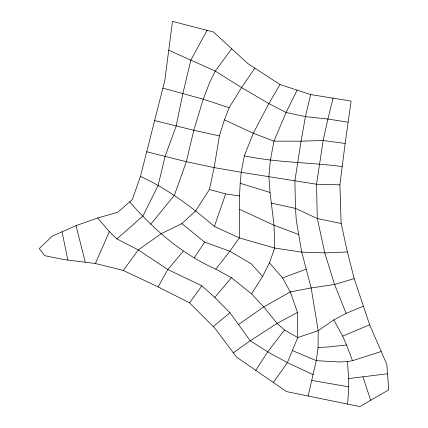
<?xml version="1.0" encoding="UTF-8"?>
<svg xmlns="http://www.w3.org/2000/svg" width="428" height="428" viewBox="0 0 428 428"><rect width="100%" height="100%" fill="white"/><g stroke="black" fill="none" stroke-linecap="round" stroke-linejoin="round"><path stroke-width="0.64" d="M129.641 201.775C153.615 229.569 181.986 254.088 215.76 269.132L229.847 251.225L239.386 237.92L239.712 226.235L239.541 195.944L240.204 183.286L241.21 172.291L244.313 155.835L253.28 133.269L268.88 103.608L279.992 84.525L310.632 94.556L351.115 101.11L345.161 143.476L339.885 184.832L341.153 223.486L347.392 251.98L354.186 278.612L369.637 324.82L386.821 364.362L388.726 389.833L359.873 406.6L286.535 391.604L236.582 357.118L214.867 328.153L189.534 302.821L158.087 286.91L123.291 270.453L95.407 263.482L64.104 259.614L44.822 255.698L39.274 248.556L52.387 236.085L76.034 225.609L97.67 217.975L117.7 212.32L132.295 199.576L140.443 176.427L164.796 80.55L172.495 21.4L213.411 31.961L247.71 63.478L279.992 84.525M308.181 395.921L316.255 360.649L318.058 347.429L318.202 330.689L311.161 287.953L301.729 252.124L296.337 220.597L295.459 208.377L294.897 180.776L301.061 141.181L305.442 116.609L310.632 94.556M347.648 404.032L348.745 386.826L348.686 378.577L347.418 361.569L352.485 360.708L381.23 351.484M254.869 68.089L241.569 87.579L229.135 107.717L224.406 119.84L219.377 135.922L214.155 167.594L209.41 189.54L195.601 210.929L181.863 223.609L160.955 233.811L138.292 249.963L123.291 270.453M333.107 98.066L327.891 119.038L323.156 140.507L316.533 184.238L317.287 218.515L324.788 252.884L334.562 284.497L346.124 313.387L333.797 319.93L318.202 330.689L297.733 337.548L284.524 330.004L277.103 323.408L263.744 306.897L251.546 293.854L231.42 277.708L215.76 269.132M347.392 251.98L324.788 252.884L301.729 252.124L274.696 248.079L239.386 237.92L214.401 226.471L225.658 193.889L239.541 195.944M251.546 293.854L262.546 276.504L269.453 262.894L274.696 248.079L274.022 225.278L270.041 192.461L268.875 176.604L270.368 160.286L273.952 141.144L286.129 112.478L297.112 90.057M273.332 382.509L287.413 362.644L297.733 337.548L297.476 312.408L290.307 291.901L282.507 277.916L269.453 262.894M95.407 263.482L109.327 231.634L97.67 217.975M207.163 30.19L190.829 60.139L182.906 93.336L176.149 126.009L165.058 156.536L158.109 185.479L142.899 216.103L116.844 238.888L109.327 231.634M158.087 286.91L167.803 269.506L183.296 251.145M255.73 370.359L267.709 351.859L284.524 330.004M194.264 257.865L204.611 242.104L229.847 251.225L251.354 263.905L262.546 276.504M189.534 302.821L201.904 285.851L214.77 297.401L229.932 312.718L250.225 340.747L267.709 351.859L287.413 362.644L313.194 374.714M231.709 48.722L215.273 71.107L209.806 82.101L203.236 99.168L193.788 130.273L186.341 161.714L174.389 195.275L150.742 224.186M214.77 297.401L231.42 277.708M213.283 326.601L229.932 312.718M233.287 352.774L250.225 340.747L277.103 323.408L297.476 312.408M238.685 324.392L263.744 306.897L290.307 291.901L311.161 287.953L334.562 284.497L354.186 278.612M346.124 313.387L363.222 306.202M333.797 319.93L342.662 336.108L369.637 324.82M282.507 277.916L305.977 269.207M348.686 378.577L387.527 373.756M352.485 360.708L346.584 345.016L327.891 347.012L318.058 347.429M347.418 361.569L339.003 361.981L316.255 360.649L292.64 350.628M339.885 184.832L316.533 184.238L241.21 172.291L214.155 167.594L186.341 161.714L146.686 151.763M342.197 166.551C309.621 162.319 276.536 162.645 244.313 155.835M345.161 143.476L323.156 140.507L301.061 141.181L273.952 141.144L253.28 133.269L224.406 119.84M348.141 122.189L327.891 119.038L305.442 116.609L286.129 112.478L268.88 103.608L241.569 87.579L215.273 71.107L168.659 50.162M311.819 380.444L348.745 386.826M341.153 223.486L317.287 218.515L295.459 208.377L271.331 203.081M219.377 135.922L193.788 130.273L154.583 120.568M162.795 88.114L203.236 99.168L229.135 107.717M209.41 189.54L225.658 193.889M240.204 183.286L270.041 192.461M298.717 234.496L274.022 225.278L239.514 209.281M201.904 285.851L167.803 269.506L138.292 249.963L116.844 238.888M140.443 176.427C167.717 188.887 191.781 207.008 214.401 226.471M181.863 223.609L204.611 242.104M342.662 336.108L346.584 345.016M362.912 376.811L370.728 400.33M76.034 225.609L85.274 262.22M62.028 231.767L67.833 260.047"/></g></svg>
